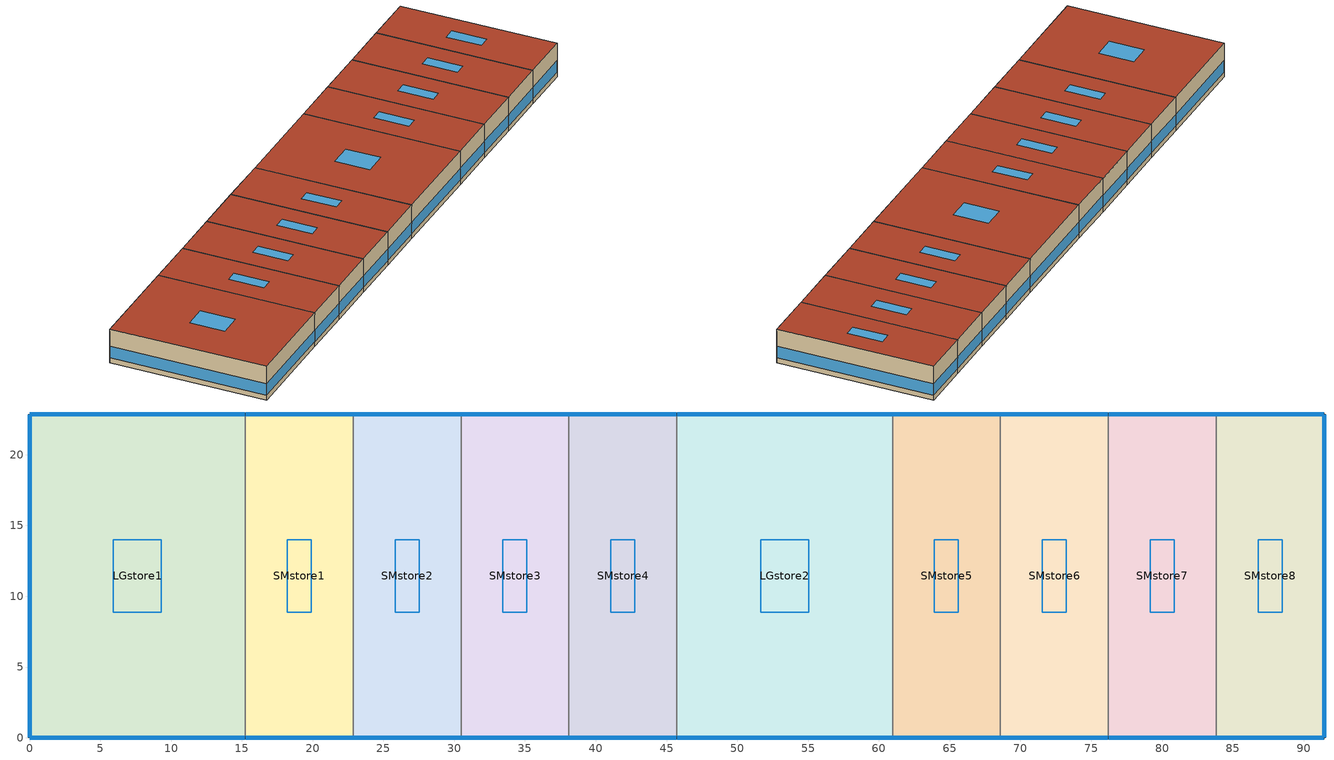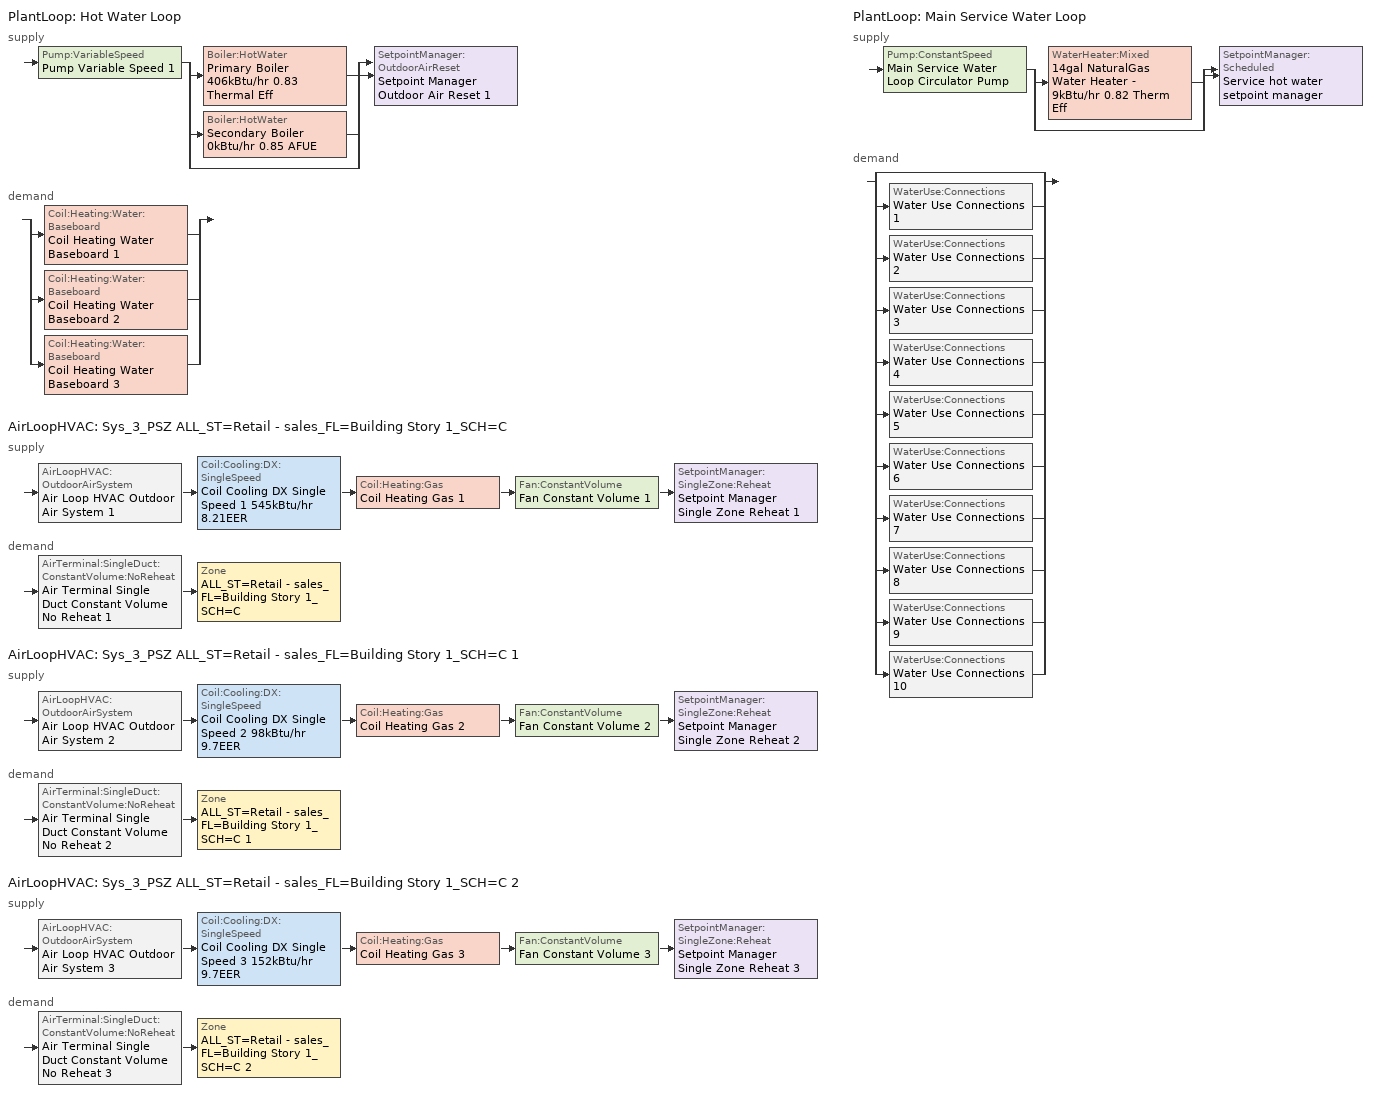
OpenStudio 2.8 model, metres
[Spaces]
SMstore2
 floor ground: 30.48,22.86 30.48,0 22.86,0 22.86,22.86 z0
 wall outside: 22.86,0 30.48,0 / 30.48,22.86 22.86,22.86 z0:5.18
 wall to SMstore3: 30.48,0 30.48,22.86 z0:5.18
 wall to SMstore1: 22.86,22.86 22.86,0 z0:5.18
 window: 22.89,0 30.45,0 / 30.45,22.86 22.89,22.86 z0.76:2.5
 roof outside: 30.48,0 30.48,22.86 22.86,22.86 22.86,0 z5.18
 skylight: 27.52,8.87 27.52,13.99 25.82,13.99 25.82,8.87 z5.18
SMstore7
 floor ground: 83.82,22.86 83.82,0 76.2,0 76.2,22.86 z0
 wall outside: 76.2,0 83.82,0 / 83.82,22.86 76.2,22.86 z0:5.18
 wall to SMstore6: 76.2,22.86 76.2,0 z0:5.18
 wall to SMstore8: 83.82,0 83.82,22.86 z0:5.18
 window: 76.23,0 83.79,0 / 83.79,22.86 76.23,22.86 z0.76:2.5
 roof outside: 83.82,0 83.82,22.86 76.2,22.86 76.2,0 z5.18
 skylight: 80.86,8.87 80.86,13.99 79.16,13.99 79.16,8.87 z5.18
SMstore3
 floor ground: 38.1,22.86 38.1,0 30.48,0 30.48,22.86 z0
 wall outside: 30.48,0 38.1,0 / 38.1,22.86 30.48,22.86 z0:5.18
 wall to SMstore4: 38.1,0 38.1,22.86 z0:5.18
 window: 30.51,0 38.07,0 / 38.07,22.86 30.51,22.86 z0.76:2.5
 roof outside: 38.1,0 38.1,22.86 30.48,22.86 30.48,0 z5.18
 skylight: 35.14,8.87 35.14,13.99 33.44,13.99 33.44,8.87 z5.18
SMstore1
 floor ground: 22.86,22.86 22.86,0 15.24,0 15.24,22.86 z0
 wall outside: 15.24,0 22.86,0 / 22.86,22.86 15.24,22.86 z0:5.18
 wall to LGstore1: 15.24,22.86 15.24,0 z0:5.18
 window: 15.27,0 22.83,0 / 22.83,22.86 15.27,22.86 z0.76:2.5
 roof outside: 22.86,0 22.86,22.86 15.24,22.86 15.24,0 z5.18
 skylight: 19.9,8.87 19.9,13.99 18.2,13.99 18.2,8.87 z5.18
LGstore2
 floor ground: 60.96,22.86 60.96,0 45.72,0 45.72,22.86 z0
 wall outside: 45.72,0 60.96,0 / 60.96,22.86 45.72,22.86 z0:5.18
 wall to SMstore5: 60.96,0 60.96,22.86 z0:5.18
 wall to SMstore4: 45.72,22.86 45.72,0 z0:5.18
 window: 45.75,0 60.93,0 / 60.93,22.86 45.75,22.86 z0.76:2.49
 roof outside: 60.96,0 60.96,22.86 45.72,22.86 45.72,0 z5.18
 skylight: 55.04,8.87 55.04,13.99 51.64,13.99 51.64,8.87 z5.18
SMstore8
 floor ground: 91.44,22.86 91.44,0 83.82,0 83.82,22.86 z0
 wall outside: 83.82,0 91.44,0 91.44,22.86 83.82,22.86 z0:5.18
 window: 83.85,0 91.41,0 / 91.41,22.86 83.85,22.86 z0.76:2.5; 91.44,0.03 91.44,22.83 z0.76:2.49
 roof outside: 91.44,0 91.44,22.86 83.82,22.86 83.82,0 z5.18
 skylight: 88.48,8.87 88.48,13.99 86.78,13.99 86.78,8.87 z5.18
SMstore5
 floor ground: 68.58,22.86 68.58,0 60.96,0 60.96,22.86 z0
 wall outside: 60.96,0 68.58,0 / 68.58,22.86 60.96,22.86 z0:5.18
 wall to SMstore6: 68.58,0 68.58,22.86 z0:5.18
 window: 60.99,0 68.55,0 / 68.55,22.86 60.99,22.86 z0.76:2.5
 roof outside: 68.58,0 68.58,22.86 60.96,22.86 60.96,0 z5.18
 skylight: 65.62,8.87 65.62,13.99 63.92,13.99 63.92,8.87 z5.18
SMstore4
 floor ground: 45.72,22.86 45.72,0 38.1,0 38.1,22.86 z0
 wall outside: 38.1,0 45.72,0 / 45.72,22.86 38.1,22.86 z0:5.18
 window: 38.13,0 45.69,0 / 45.69,22.86 38.13,22.86 z0.76:2.5
 roof outside: 45.72,0 45.72,22.86 38.1,22.86 38.1,0 z5.18
 skylight: 42.76,8.87 42.76,13.99 41.06,13.99 41.06,8.87 z5.18
SMstore6
 floor ground: 76.2,22.86 76.2,0 68.58,0 68.58,22.86 z0
 wall outside: 68.58,0 76.2,0 / 76.2,22.86 68.58,22.86 z0:5.18
 window: 68.61,0 76.17,0 / 76.17,22.86 68.61,22.86 z0.76:2.5
 roof outside: 76.2,0 76.2,22.86 68.58,22.86 68.58,0 z5.18
 skylight: 73.24,8.87 73.24,13.99 71.54,13.99 71.54,8.87 z5.18
LGstore1
 floor ground: 15.24,22.86 15.24,0 0,0 0,22.86 z0
 wall outside: 15.24,22.86 0,22.86 0,0 15.24,0 z0:5.18
 window: 0.03,0 15.21,0 / 0,22.83 0,0.03 / 15.21,22.86 0.03,22.86 z0.76:2.49
 roof outside: 15.24,0 15.24,22.86 0,22.86 0,0 z5.18
 skylight: 9.32,8.87 9.32,13.99 5.92,13.99 5.92,8.87 z5.18
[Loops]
PlantLoop 'Hot Water Loop'
 supply: Pump:VariableSpeed 'Pump Variable Speed 1' > split
  | Boiler:HotWater 'Primary Boiler 406kBtu/hr 0.83 Thermal Eff'
  | Boiler:HotWater 'Secondary Boiler 0kBtu/hr 0.85 AFUE'
  | bypass
  join > SetpointManager:OutdoorAirReset 'Setpoint Manager Outdoor Air Reset 1'
 demand: split
  | Coil:Heating:Water:Baseboard 'Coil Heating Water Baseboard 1'
  | Coil:Heating:Water:Baseboard 'Coil Heating Water Baseboard 2'
  | Coil:Heating:Water:Baseboard 'Coil Heating Water Baseboard 3'
AirLoopHVAC 'Sys_3_PSZ ALL_ST=Retail - sales_FL=Building Story 1_SCH=C'
 supply: AirLoopHVAC:OutdoorAirSystem 'Air Loop HVAC Outdoor Air System 1' > Coil:Cooling:DX:SingleSpeed 'Coil Cooling DX Single Speed 1 545kBtu/hr 8.21EER' > Coil:Heating:Gas 'Coil Heating Gas 1' > Fan:ConstantVolume 'Fan Constant Volume 1' > SetpointManager:SingleZone:Reheat 'Setpoint Manager Single Zone Reheat 1'
 demand: AirTerminal:SingleDuct:ConstantVolume:NoReheat 'Air Terminal Single Duct Constant Volume No Reheat 1' > Zone 'ALL_ST=Retail - sales_FL=Building Story 1_SCH=C'
AirLoopHVAC 'Sys_3_PSZ ALL_ST=Retail - sales_FL=Building Story 1_SCH=C 1'
 supply: AirLoopHVAC:OutdoorAirSystem 'Air Loop HVAC Outdoor Air System 2' > Coil:Cooling:DX:SingleSpeed 'Coil Cooling DX Single Speed 2 98kBtu/hr 9.7EER' > Coil:Heating:Gas 'Coil Heating Gas 2' > Fan:ConstantVolume 'Fan Constant Volume 2' > SetpointManager:SingleZone:Reheat 'Setpoint Manager Single Zone Reheat 2'
 demand: AirTerminal:SingleDuct:ConstantVolume:NoReheat 'Air Terminal Single Duct Constant Volume No Reheat 2' > Zone 'ALL_ST=Retail - sales_FL=Building Story 1_SCH=C 1'
AirLoopHVAC 'Sys_3_PSZ ALL_ST=Retail - sales_FL=Building Story 1_SCH=C 2'
 supply: AirLoopHVAC:OutdoorAirSystem 'Air Loop HVAC Outdoor Air System 3' > Coil:Cooling:DX:SingleSpeed 'Coil Cooling DX Single Speed 3 152kBtu/hr 9.7EER' > Coil:Heating:Gas 'Coil Heating Gas 3' > Fan:ConstantVolume 'Fan Constant Volume 3' > SetpointManager:SingleZone:Reheat 'Setpoint Manager Single Zone Reheat 3'
 demand: AirTerminal:SingleDuct:ConstantVolume:NoReheat 'Air Terminal Single Duct Constant Volume No Reheat 3' > Zone 'ALL_ST=Retail - sales_FL=Building Story 1_SCH=C 2'
PlantLoop 'Main Service Water Loop'
 supply: Pump:ConstantSpeed 'Main Service Water Loop Circulator Pump' > split
  | WaterHeater:Mixed '14gal NaturalGas Water Heater - 9kBtu/hr 0.82 Therm Eff'
  | bypass
  join > SetpointManager:Scheduled 'Service hot water setpoint manager'
 demand: split
  | bypass
  | WaterUse:Connections 'Water Use Connections 1'
  | WaterUse:Connections 'Water Use Connections 2'
  | WaterUse:Connections 'Water Use Connections 3'
  | WaterUse:Connections 'Water Use Connections 4'
  | WaterUse:Connections 'Water Use Connections 5'
  | WaterUse:Connections 'Water Use Connections 6'
  | WaterUse:Connections 'Water Use Connections 7'
  | WaterUse:Connections 'Water Use Connections 8'
  | WaterUse:Connections 'Water Use Connections 9'
  | WaterUse:Connections 'Water Use Connections 10'
[ClimateZones]
Climate Zone Institution Name 1=ASHRAE; Climate Zone Document Name 1=ANSI/ASHRAE Standard 169; Climate Zone Document Year 1=2006; Climate Zone Institution Name 2=CEC; Climate Zone Document Name 2=California Climate Zone Descriptions; Climate Zone Document Year 2=1995
[Building]
RetailStripmall-CAN_AB_Calgary.Intl.AP.718770_CWEC2016.epw: Default Construction Set=BTAP-Mass at hdd = 5000.0; Standards Number of Stories=1; Standards Number of Above Ground Stories=1; Standards Building Type=NECB2011_RetailStripmall
[Site]
Calgary Intl AP_AB_CAN: Latitude {deg}=51.114; Longitude {deg}=-114.02; Time Zone {hr}=-7; Elevation {m}=1084.1
[Site:WaterMainsTemperature]
Calculation Method=Correlation; Annual Average Outdoor Air Temperature {C}=5; Maximum Difference In Monthly Average Outdoor Air Temperatures {deltaC}=23.3
[Site:GroundTemperature:BuildingSurface]
19.527, 19.502, 19.536, 19.598, 20.002, 21.64, 22.225, 22.375, 21.449, 20.121, 19.802, 19.633
[SizingPeriod:DesignDay] Barometric Pressure {Pa}=88961; Sky Clearness=0; Rain Indicator=0; Snow Indicator=0; Day of Month=21; Daylight Saving Time Indicator=0; Humidity Indicating Type=Wetbulb; Dry-Bulb Temperature Range Modifier Type=DefaultMultipliers
Name | Maximum Dry-Bulb Temperature {C} | Daily Dry-Bulb Temperature Range {deltaC} | Humidity Indicating Conditions at Maximum Dry-Bulb | Wind Speed {m/s} | Wind Direction {deg} | Month | Day Type | Solar Model Indicator | ASHRAE Taub | ASHRAE Taud
Calgary Intl AP Ann Htg 99.6% Condns DB | -28.5 | 0 | -28.5 | 2.9 | 200 | 1 | WinterDesignDay | ASHRAEClearSky
Calgary Intl AP Ann Clg .4% Condns DB=>MWB | 28.5 | 12.1 | 16.1 | 4.5 | 160 | 7 | SummerDesignDay | ASHRAETau | 0.339 | 2.421
[Material:NoMass] Roughness=Smooth; Thermal Absorptance=0.9; Solar Absorptance=0.7
Name | Thermal Resistance {m2-K/W} | Visible Absorptance
Typical Carpet Pad; Typical Carpet Pad 1 | 0.21648 | 0.8
Typical Insulation 1 | 5.91238 | 0.7
Typical Insulation 2 | 4.49096 | 0.7
Typical Insulation 3 | 6.17282 | 0.7
Typical Carpet Pad 2 | 1.25503 | 0.8
Typical Carpet Pad 3; Typical Carpet Pad 4 | 3.45515 | 0.8
Typical Insulation 4 | 0.454528 | 0.7
Typical Insulation 5 | 0.454545 | 0.7
[Material]
Name | Roughness | Thickness {m} | Conductivity {W/m-K} | Density {kg/m3} | Specific Heat {J/kg-K} | Thermal Absorptance | Solar Absorptance | Visible Absorptance
G05 25mm wood | MediumSmooth | 0.0254 | 0.15 | 608 | 1630 | 0.9 | 0.5 | 0.5
100mm Normalweight concrete floor 1 | MediumSmooth | 0.1016 | 2.31 | 2322 | 832
G01 13mm gypsum board 1 | Smooth | 0.0127 | 0.16 | 800 | 1090 | 0.9 | 0.7 | 0.5
4 in. Normalweight Concrete Floor 1 | MediumRough | 0.1016 | 2.31 | 2322 | 832 | 0.9 | 0.7 | 0.7
1IN Stucco 1 | Smooth | 0.0253 | 0.6918 | 1858 | 837 | 0.9 | 0.7 | 0.92
8IN CONCRETE HW RefBldg 1 | Rough | 0.2032 | 1.311 | 2240 | 836.8 | 0.9 | 0.7 | 0.7
1/2IN Gypsum 1 | Smooth | 0.0127 | 0.16 | 784.9 | 830 | 0.9 | 0.4 | 0.4
Metal Roof Surface 1; F08 Metal surface 1 | Smooth | 0.0008 | 45.28 | 7824 | 500 | 0.9 | 0.7 | 0.7
6 in. Normalweight Concrete Floor 1; 6 in. Normalweight Concrete Floor 2; 6 in. Normalweight Concrete Floor 3 | MediumRough | 0.1524 | 2.31 | 2322 | 832 | 0.9 | 0.7 | 0.7
[Construction]
BTAP-Int-Partition; BTAP-Int-Door: G05 25mm wood
BTAP-Int-Floor: 100mm Normalweight concrete floor 1, Typical Carpet Pad
BTAP-Int-Wall: G01 13mm gypsum board 1, G01 13mm gypsum board 1
BTAP-Int-Ceiling: Typical Carpet Pad, 100mm Normalweight concrete floor 1
BTAP-Int-Window: SimpleGlazing
BTAP-Ext-Floor-Mass:U-0.162: Typical Insulation 1, 4 in. Normalweight Concrete Floor 1, Typical Carpet Pad 1
BTAP-Ext-Wall-Mass:U-0.21: 1IN Stucco 1, 8IN CONCRETE HW RefBldg 1, Typical Insulation 2, 1/2IN Gypsum 1
BTAP-Ext-Roof-Metal:U-0.162: Metal Roof Surface 1, Typical Insulation 3
BTAP-Grnd-Floor-Mass:U-0.757: 6 in. Normalweight Concrete Floor 1, Typical Carpet Pad 2
BTAP-Grnd-Wall-Mass:U-0.284: 6 in. Normalweight Concrete Floor 2, Typical Carpet Pad 3
BTAP-Grnd-Roof-Mass:U-0.284: 6 in. Normalweight Concrete Floor 3, Typical Carpet Pad 4
BTAP-Ext-FixedWindow:U=0.220 SHGC=0.600; BTAP-Ext-GlassDoors:U=0.220 SHGC=0.600; BTAP-Ext-Skylights:U=0.220 SHGC=0.600; BTAP-Ext-DaylightDomes:U=0.220 SHGC=0.600; BTAP-Ext-DaylightDiffuser:U=0.220 SHGC=0.600: SimpleGlazing:U=0.220 SHGC=0.600
BTAP-Ext-Door:U-2.2: F08 Metal surface 1, Typical Insulation 4
BTAP-Ext-OverHeadDoor:U-2.2: Typical Insulation 5
[DefaultConstructionSet]
BTAP-Mass at hdd = 5000.0: Default Exterior Surface Constructions=BTAP-Mass at hdd = 5000.0; Default Interior Surface Constructions=Default Surface Constructions 2; Default Ground Contact Surface Constructions=BTAP-Mass at hdd = 5000.0 1; Default Exterior SubSurface Constructions=BTAP-Mass at hdd = 5000.0; Default Interior SubSurface Constructions=Default Sub Surface Constructions 2; Interior Partition Construction=BTAP-Int-Partition
[DefaultSurfaceConstructions]
Name | Floor Construction | Wall Construction | Roof Ceiling Construction
Default Surface Constructions 2 | BTAP-Int-Floor | BTAP-Int-Wall | BTAP-Int-Ceiling
BTAP-Mass at hdd = 5000.0 | BTAP-Ext-Floor-Mass:U-0.162 | BTAP-Ext-Wall-Mass:U-0.21 | BTAP-Ext-Roof-Metal:U-0.162
BTAP-Mass at hdd = 5000.0 1 | BTAP-Grnd-Floor-Mass:U-0.757 | BTAP-Grnd-Wall-Mass:U-0.284 | BTAP-Grnd-Roof-Mass:U-0.284
[DefaultSubSurfaceConstructions]
Name | Fixed Window Construction | Operable Window Construction | Door Construction | Glass Door Construction | Overhead Door Construction | Skylight Construction | Tubular Daylight Dome Construction | Tubular Daylight Diffuser Construction
Default Sub Surface Constructions 2 | BTAP-Int-Window | BTAP-Int-Window | BTAP-Int-Door
BTAP-Mass at hdd = 5000.0 | BTAP-Ext-FixedWindow:U=0.220 SHGC=0.600 | BTAP-Ext-FixedWindow:U=0.220 SHGC=0.600 | BTAP-Ext-Door:U-2.2 | BTAP-Ext-GlassDoors:U=0.220 SHGC=0.600 | BTAP-Ext-OverHeadDoor:U-2.2 | BTAP-Ext-Skylights:U=0.220 SHGC=0.600 | BTAP-Ext-DaylightDomes:U=0.220 SHGC=0.600 | BTAP-Ext-DaylightDiffuser:U=0.220 SHGC=0.600
[WindowMaterial:SimpleGlazingSystem] U-Factor {W/m2-K}=2.2; Solar Heat Gain Coefficient=0.6; Visible Transmittance=0.21
SimpleGlazing; SimpleGlazing:U=0.220 SHGC=0.600
[Space] Space Type=Space Function Retail - sales; Building Story=Building Story 1; Part of Total Floor Area=Yes
Name | Thermal Zone
SMstore2; SMstore7; SMstore3; SMstore1; LGstore2; SMstore5; SMstore4; SMstore6 | ALL_ST=Retail - sales_FL=Building Story 1_SCH=C
LGstore1 | ALL_ST=Retail - sales_FL=Building Story 1_SCH=C 2
SMstore8 | ALL_ST=Retail - sales_FL=Building Story 1_SCH=C 1
[BuildingStory]
Building Story 1: Nominal Z Coordinate {m}=0
[SpaceType]
Space Function Retail - sales: Default Schedule Set=Space Function Retail - sales Schedule Set; Design Specification Outdoor Air Object=Space Function Retail - sales Ventilation; Standards Building Type=Space Function; Standards Space Type=Retail - sales
[People:Definition]
Space Function Retail - sales People Definition: Number of People Calculation Method=People/Area; People per Space Floor Area {person/m2}=0.0333681; Fraction Radiant=0.3
[People]
Space Function Retail - sales People: People Definition=Space Function Retail - sales People Definition; Space or SpaceType=Space Function Retail - sales; Work Efficiency Schedule=Work Efficiency Schedule; Clothing Insulation Schedule=Clothing Schedule; Air Velocity Schedule=Air Velocity Schedule; Multiplier=1
[Lights:Definition]
Space Function Retail - sales Lights Definition: Design Level Calculation Method=Watts/Area; Watts per Space Floor Area {W/m2}=18.0998; Fraction Radiant=0.5; Fraction Visible=0.2
[Lights]
Space Function Retail - sales Lights: Lights Definition=Space Function Retail - sales Lights Definition; Space or SpaceType=Space Function Retail - sales; Fraction Replaceable=1
[ElectricEquipment:Definition]
Space Function Retail - sales Elec Equip Definition: Design Level Calculation Method=Watts/Area; Watts per Space Floor Area {W/m2}=2.49998; Fraction Radiant=0.5
[ElectricEquipment]
Space Function Retail - sales Elec Equip: Electric Equipment Definition=Space Function Retail - sales Elec Equip Definition; Space or SpaceType=Space Function Retail - sales
[DesignSpecification:OutdoorAir]
Space Function Retail - sales Ventilation: Outdoor Air Method=Sum; Outdoor Air Flow per Person {m3/s-person}=0; Outdoor Air Flow per Floor Area {m3/s-m2}=0.00118364; Outdoor Air Flow Rate {m3/s}=0; Outdoor Air Flow Air Changes per Hour {1/hr}=0
[DefaultScheduleSet]
Space Function Retail - sales Schedule Set: Number of People Schedule=NECB-C-Occupancy; People Activity Level Schedule=NECB-Activity; Lighting Schedule=NECB-C-Lighting; Electric Equipment Schedule=NECB-C-Electric-Equipment; Infiltration Schedule=Always On
[ThermostatSetpoint:DualSetpoint] Heating Setpoint Temperature Schedule=NECB-C-Thermostat Setpoint-Heating; Cooling Setpoint Temperature Schedule=NECB-C-Thermostat Setpoint-Cooling
Space Function Retail - sales Thermostat 21; Space Function Retail - sales Thermostat 22; Space Function Retail - sales Thermostat 23
[SpaceInfiltration:DesignFlowRate] Schedule=Always On Discrete; Design Flow Rate Calculation Method=Flow/ExteriorArea; Flow per Exterior Surface Area {m3/s-m2}=0.00025; Constant Term Coefficient=0; Temperature Term Coefficient=0; Velocity Term Coefficient=0.224; Velocity Squared Term Coefficient=0
Name | Space or SpaceType
LGstore1 Infiltration | LGstore1
LGstore2 Infiltration | LGstore2
SMstore1 Infiltration | SMstore1
SMstore2 Infiltration | SMstore2
SMstore3 Infiltration | SMstore3
SMstore4 Infiltration | SMstore4
SMstore5 Infiltration | SMstore5
SMstore6 Infiltration | SMstore6
SMstore7 Infiltration | SMstore7
SMstore8 Infiltration | SMstore8
[ThermalZone] Use Ideal Air Loads=No
Name | Thermostat
ALL_ST=Retail - sales_FL=Building Story 1_SCH=C | Space Function Retail - sales Thermostat 21
ALL_ST=Retail - sales_FL=Building Story 1_SCH=C 1 | Space Function Retail - sales Thermostat 22
ALL_ST=Retail - sales_FL=Building Story 1_SCH=C 2 | Space Function Retail - sales Thermostat 23
[Sizing:Zone] Zone Cooling Design Supply Air Temperature Input Method=SupplyAirTemperature; Zone Cooling Design Supply Air Temperature {C}=13; Zone Cooling Design Supply Air Temperature Difference {deltaC}=11.11; Zone Heating Design Supply Air Temperature Input Method=SupplyAirTemperature; Zone Heating Design Supply Air Temperature {C}=43; Zone Heating Design Supply Air Temperature Difference {deltaC}=11.11; Zone Cooling Design Supply Air Humidity Ratio {kg-H2O/kg-air}=0.0085; Zone Heating Design Supply Air Humidity Ratio {kg-H2O/kg-air}=0.008; Zone Heating Sizing Factor=1.3; Zone Cooling Sizing Factor=1.1; Cooling Design Air Flow Method=DesignDay; Heating Design Air Flow Method=DesignDay; Account for Dedicated Outdoor Air System=No; Dedicated Outdoor Air System Control Strategy=NeutralSupplyAir; Dedicated Outdoor Air Low Setpoint Temperature for Design {C}=autosize; Dedicated Outdoor Air High Setpoint Temperature for Design {C}=autosize
ALL_ST=Retail - sales_FL=Building Story 1_SCH=C; ALL_ST=Retail - sales_FL=Building Story 1_SCH=C 1; ALL_ST=Retail - sales_FL=Building Story 1_SCH=C 2
[Zone equipment]
ALL_ST=Retail - sales_FL=Building Story 1_SCH=C: Air Terminal Single Duct Constant Volume No Reheat 1, Zone HVAC Baseboard Convective Water 1
ALL_ST=Retail - sales_FL=Building Story 1_SCH=C 1: Air Terminal Single Duct Constant Volume No Reheat 2, Zone HVAC Baseboard Convective Water 2
ALL_ST=Retail - sales_FL=Building Story 1_SCH=C 2: Air Terminal Single Duct Constant Volume No Reheat 3, Zone HVAC Baseboard Convective Water 3
[PlantLoop] Glycol Concentration=0; Plant Loop Volume {m3}=Autocalculate; Load Distribution Scheme=Optimal
Name | Fluid Type | Maximum Loop Temperature {C} | Minimum Loop Temperature {C}
Hot Water Loop | Water
Main Service Water Loop |  | 60 | 10
[Sizing:Plant] Loop Type=Heating; Sizing Option=NonCoincident; Zone Timesteps in Averaging Window=1; Coincident Sizing Factor Mode=None
Name | Design Loop Exit Temperature {C} | Loop Design Temperature Difference {deltaC}
Hot Water Loop | 82 | 16
Main Service Water Loop | 60 | 5
[Pump:VariableSpeed]
Pump Variable Speed 1: Motor Efficiency=0.855; Pump Control Type=Intermittent; Skin Loss Radiative Fraction=0.5; Design Power Sizing Method=PowerPerFlowPerPressure; Design Electric Power per Unit Flow Rate {W/(m3/s)}=348701.1; Design Shaft Power per Unit Flow Rate per Unit Head {W-s/m3-Pa}=1.28205; Design Minimum Flow Rate Fraction=0
[Boiler:HotWater] Fuel Type=NaturalGas; Normalized Boiler Efficiency Curve=BOILER-EFFFPLR-NECB2011; Water Outlet Upper Temperature Limit {C}=99; Boiler Flow Mode=ConstantFlow; Parasitic Electric Load {W}=0; Sizing Factor=1
Name | Nominal Capacity {W} | Nominal Thermal Efficiency
Primary Boiler 406kBtu/hr 0.83 Thermal Eff | 118958 | 0.83
Secondary Boiler 0kBtu/hr 0.85 AFUE | 0.001 | 0.85
[SetpointManager:OutdoorAirReset]
Setpoint Manager Outdoor Air Reset 1: Control Variable=Temperature; Setpoint at Outdoor Low Temperature {C}=82; Outdoor Low Temperature {C}=-16; Setpoint at Outdoor High Temperature {C}=60; Outdoor High Temperature {C}=0
[AirLoopHVAC] Design Supply Air Flow Rate {m3/s}=AutoSize
Name | Availability Schedule
Sys_3_PSZ ALL_ST=Retail - sales_FL=Building Story 1_SCH=C | Sys_3_PSZ ALL_ST=Retail - sales_FL=Building Story 1_SCH=C Occ Sch
Sys_3_PSZ ALL_ST=Retail - sales_FL=Building Story 1_SCH=C 1 | Sys_3_PSZ ALL_ST=Retail - sales_FL=Building Story 1_SCH=C 1 Occ Sch
Sys_3_PSZ ALL_ST=Retail - sales_FL=Building Story 1_SCH=C 2 | Sys_3_PSZ ALL_ST=Retail - sales_FL=Building Story 1_SCH=C 2 Occ Sch
[Sizing:System] Type of Load to Size On=Sensible; Design Outdoor Air Flow Rate {m3/s}=Autosize; Central Heating Maximum System Air Flow Ratio=1; Preheat Design Temperature {C}=7; Preheat Design Humidity Ratio {kg-H2O/kg-Air}=0.008; Precool Design Temperature {C}=13; Precool Design Humidity Ratio {kg-H2O/kg-Air}=0.008; Central Cooling Design Supply Air Temperature {C}=13; Central Heating Design Supply Air Temperature {C}=43; Sizing Option=NonCoincident; 100% Outdoor Air in Cooling=No; 100% Outdoor Air in Heating=No; Central Cooling Design Supply Air Humidity Ratio {kg-H2O/kg-Air}=0.0085; Central Heating Design Supply Air Humidity Ratio {kg-H2O/kg-Air}=0.008; Cooling Design Air Flow Method=DesignDay; Cooling Design Air Flow Rate {m3/s}=0; Heating Design Air Flow Method=DesignDay; Heating Design Air Flow Rate {m3/s}=0; System Outdoor Air Method=ZoneSum; Zone Maximum Outdoor Air Fraction=1; Cooling Supply Air Flow Rate Per Floor Area {m3/s-m2}=0.00996765; Cooling Fraction of Autosized Cooling Supply Air Flow Rate=1; Cooling Supply Air Flow Rate Per Unit Cooling Capacity {m3/s-W}=3.94755e-05; Heating Supply Air Flow Rate Per Floor Area {m3/s-m2}=0.00996765; Heating Fraction of Autosized Heating Supply Air Flow Rate=1; Heating Fraction of Autosized Cooling Supply Air Flow Rate=1; Heating Supply Air Flow Rate Per Unit Heating Capacity {m3/s-W}=3.15882e-05; Cooling Design Capacity Method=CoolingDesignCapacity; Cooling Design Capacity {W}=autosize; Cooling Design Capacity Per Floor Area {W/m2}=234.7; Fraction of Autosized Cooling Design Capacity=1; Heating Design Capacity Method=HeatingDesignCapacity; Heating Design Capacity {W}=autosize; Heating Design Capacity Per Floor Area {W/m2}=157; Fraction of Autosized Heating Design Capacity=1; Central Cooling Capacity Control Method=OnOff
Sys_3_PSZ ALL_ST=Retail - sales_FL=Building Story 1_SCH=C; Sys_3_PSZ ALL_ST=Retail - sales_FL=Building Story 1_SCH=C 1; Sys_3_PSZ ALL_ST=Retail - sales_FL=Building Story 1_SCH=C 2
[Fan:ConstantVolume] Availability Schedule=Always On Discrete; Fan Total Efficiency=0.39975; Pressure Rise {Pa}=640; Maximum Flow Rate {m3/s}=AutoSize; Motor Efficiency=0.615
Fan Constant Volume 1; Fan Constant Volume 2; Fan Constant Volume 3
[Coil:Heating:Gas] Availability Schedule=Always On Discrete; Nominal Capacity {W}=AutoSize; Parasitic Electric Load {W}=0; Part Load Fraction Correlation Curve=FURNACE-EFFPLR-NECB2011; Parasitic Gas Load {W}=0
Name | Gas Burner Efficiency
Coil Heating Gas 1 | 0.81
Coil Heating Gas 2; Coil Heating Gas 3 | 0.924
[Coil:Cooling:DX:SingleSpeed] Availability Schedule=Always On Discrete; Rated Total Cooling Capacity {W}=autosize; Rated Sensible Heat Ratio=autosize; Rated Air Flow Rate {m3/s}=autosize; Rated Evaporator Fan Power Per Volume Flow Rate {W/(m3/s)}=773.3; Total Cooling Capacity Function of Temperature Curve=DXCOOL-NECB2011-REF-CAPFT; Total Cooling Capacity Function of Flow Fraction Curve=DXCOOL-NECB2011-REF-CAPFFLOW; Energy Input Ratio Function of Temperature Curve=DXCOOL-NECB2011-REF-COOLEIRFT; Energy Input Ratio Function of Flow Fraction Curve=DXCOOL-NECB2011-REF-COOLEIRFFLOW; Part Load Fraction Correlation Curve=DXCOOL-NECB2011-REF-COOLPLFFPLR; Condenser Type=AirCooled; Evaporative Condenser Effectiveness=0; Evaporative Condenser Air Flow Rate {m3/s}=Autosize; Evaporative Condenser Pump Rated Power Consumption {W}=Autosize; Crankcase Heater Capacity {W}=0; Maximum Outdoor Dry-Bulb Temperature for Crankcase Heater Operation {C}=0; Basin Heater Capacity {W/K}=0; Basin Heater Setpoint Temperature {C}=10
Name | Rated COP {W/W}
Coil Cooling DX Single Speed 1 545kBtu/hr 8.21EER | 2.8699
Coil Cooling DX Single Speed 2 98kBtu/hr 9.7EER; Coil Cooling DX Single Speed 3 152kBtu/hr 9.7EER | 3.36599
[Controller:OutdoorAir] Minimum Outdoor Air Flow Rate {m3/s}=autosize; Maximum Outdoor Air Flow Rate {m3/s}=Autosize; Economizer Control Type=DifferentialEnthalpy; Economizer Control Action Type=ModulateFlow; Lockout Type=NoLockout; Minimum Limit Type=FixedMinimum; High Humidity Control=No; Heat Recovery Bypass Control Type=BypassWhenWithinEconomizerLimits
Name | Minimum Outdoor Air Schedule | Controller Mechanical Ventilation
Controller Outdoor Air 1 | Sys_3_PSZ ALL_ST=Retail - sales_FL=Building Story 1_SCH=C Occ Sch | Controller Mechanical Ventilation 1
Controller Outdoor Air 2 | Sys_3_PSZ ALL_ST=Retail - sales_FL=Building Story 1_SCH=C 1 Occ Sch | Controller Mechanical Ventilation 2
Controller Outdoor Air 3 | Sys_3_PSZ ALL_ST=Retail - sales_FL=Building Story 1_SCH=C 2 Occ Sch | Controller Mechanical Ventilation 3
[Controller:MechanicalVentilation] Availability Schedule=Always On Discrete; System Outdoor Air Method=ZoneSum
Controller Mechanical Ventilation 1; Controller Mechanical Ventilation 2; Controller Mechanical Ventilation 3
[AirLoopHVAC:OutdoorAirSystem]
Name | Controller
Air Loop HVAC Outdoor Air System 1 | Controller Outdoor Air 1
Air Loop HVAC Outdoor Air System 2 | Controller Outdoor Air 2
Air Loop HVAC Outdoor Air System 3 | Controller Outdoor Air 3
[SetpointManager:SingleZone:Reheat] Minimum Supply Air Temperature {C}=13; Maximum Supply Air Temperature {C}=43
Name | Control Zone
Setpoint Manager Single Zone Reheat 1 | ALL_ST=Retail - sales_FL=Building Story 1_SCH=C
Setpoint Manager Single Zone Reheat 2 | ALL_ST=Retail - sales_FL=Building Story 1_SCH=C 1
Setpoint Manager Single Zone Reheat 3 | ALL_ST=Retail - sales_FL=Building Story 1_SCH=C 2
[AirTerminal:SingleDuct:ConstantVolume:NoReheat] Availability Schedule=Always On Discrete; Maximum Air Flow Rate {m3/s}=AutoSize
Air Terminal Single Duct Constant Volume No Reheat 1; Air Terminal Single Duct Constant Volume No Reheat 2; Air Terminal Single Duct Constant Volume No Reheat 3
[Coil:Heating:Water:Baseboard] Heating Design Capacity Method=HeatingDesignCapacity; Heating Design Capacity {W}=autosize; Heating Design Capacity Per Floor Area {W/m2}=0; Fraction of Autosized Heating Design Capacity=0.8
Coil Heating Water Baseboard 1; Coil Heating Water Baseboard 2; Coil Heating Water Baseboard 3
[ZoneHVAC:Baseboard:Convective:Water] Availability Schedule=Always On Discrete
Name | Heating Coil
Zone HVAC Baseboard Convective Water 1 | Coil Heating Water Baseboard 1
Zone HVAC Baseboard Convective Water 2 | Coil Heating Water Baseboard 2
Zone HVAC Baseboard Convective Water 3 | Coil Heating Water Baseboard 3
[SetpointManager:Scheduled]
Service hot water setpoint manager: Control Variable=Temperature; Schedule=Service Water Loop Temp - 140F
[Pump:ConstantSpeed]
Main Service Water Loop Circulator Pump: Rated Flow Rate {m3/s}=autosize; Rated Pump Head {Pa}=197.934; Rated Power Consumption {W}=autosize; Motor Efficiency=0.7; Fraction of Motor Inefficiencies to Fluid Stream=0; Pump Control Type=Intermittent; Design Power Sizing Method=PowerPerFlowPerPressure; Design Electric Power per Unit Flow Rate {W/(m3/s)}=348701.1; Design Shaft Power per Unit Flow Rate per Unit Head {W-s/m3-Pa}=1.28205
[WaterHeater:Mixed]
14gal NaturalGas Water Heater - 9kBtu/hr 0.82 Therm Eff: Tank Volume {m3}=0.0511075; Setpoint Temperature Schedule=Service Water Loop Temp - 140F; Deadband Temperature Difference {deltaC}=2; Maximum Temperature Limit {C}=60; Heater Control Type=Cycle; Heater Maximum Capacity {W}=2670.37; Heater Fuel Type=NaturalGas; Heater Thermal Efficiency=0.82; Part Load Factor Curve=SWH-EFFFPLR-NECB2011; Off Cycle Parasitic Fuel Consumption Rate {W}=13.3416; Off Cycle Parasitic Fuel Type=NaturalGas; Off Cycle Parasitic Heat Fraction to Tank=0.8; On Cycle Parasitic Fuel Consumption Rate {W}=13.3416; On Cycle Parasitic Fuel Type=NaturalGas; On Cycle Parasitic Heat Fraction to Tank=0; Ambient Temperature Indicator=Schedule; Ambient Temperature Schedule=Water Heater Ambient Temp Schedule - 70f; Off Cycle Loss Coefficient to Ambient Temperature {W/K}=0.537149; On Cycle Loss Coefficient to Ambient Temperature {W/K}=0.537149; Use Side Effectiveness=1; Source Side Effectiveness=1; Use Side Design Flow Rate {m3/s}=autosize; Source Side Design Flow Rate {m3/s}=autosize; Indirect Water Heating Recovery Time {hr}=1.5; Source Side Flow Control Mode=IndirectHeatPrimarySetpoint
[WaterUse:Connections]
Name | Water Use Equipment Name 1
Water Use Connections 1 | Lgstore1 Service Water Use 0.04gal/min
Water Use Connections 2 | Lgstore2 Service Water Use 0.04gal/min
Water Use Connections 3 | Smstore1 Service Water Use 0.02gal/min
Water Use Connections 4 | Smstore2 Service Water Use 0.02gal/min
Water Use Connections 5 | Smstore3 Service Water Use 0.02gal/min
Water Use Connections 6 | Smstore4 Service Water Use 0.02gal/min
Water Use Connections 7 | Smstore5 Service Water Use 0.02gal/min
Water Use Connections 8 | Smstore6 Service Water Use 0.02gal/min
Water Use Connections 9 | Smstore7 Service Water Use 0.02gal/min
Water Use Connections 10 | Smstore8 Service Water Use 0.02gal/min
[WaterUse:Equipment:Definition]
Name | Peak Flow Rate {m3/s} | Target Temperature Schedule | Sensible Fraction Schedule | Latent Fraction Schedule
Lgstore1 Service Water Use Def 0.04gal/min | 2.49062e-06 | Schedule Ruleset 5 | Schedule Ruleset 3 | Schedule Ruleset 4
Lgstore2 Service Water Use Def 0.04gal/min | 2.49062e-06 | Schedule Ruleset 8 | Schedule Ruleset 6 | Schedule Ruleset 7
Smstore1 Service Water Use Def 0.02gal/min | 1.24531e-06 | Schedule Ruleset 11 | Schedule Ruleset 9 | Schedule Ruleset 10
Smstore2 Service Water Use Def 0.02gal/min | 1.24531e-06 | Schedule Ruleset 14 | Schedule Ruleset 12 | Schedule Ruleset 13
Smstore3 Service Water Use Def 0.02gal/min | 1.24531e-06 | Schedule Ruleset 17 | Schedule Ruleset 15 | Schedule Ruleset 16
Smstore4 Service Water Use Def 0.02gal/min | 1.24531e-06 | Schedule Ruleset 20 | Schedule Ruleset 18 | Schedule Ruleset 19
Smstore5 Service Water Use Def 0.02gal/min | 1.24531e-06 | Schedule Ruleset 23 | Schedule Ruleset 21 | Schedule Ruleset 22
Smstore6 Service Water Use Def 0.02gal/min | 1.24531e-06 | Schedule Ruleset 26 | Schedule Ruleset 24 | Schedule Ruleset 25
Smstore7 Service Water Use Def 0.02gal/min | 1.24531e-06 | Schedule Ruleset 29 | Schedule Ruleset 27 | Schedule Ruleset 28
Smstore8 Service Water Use Def 0.02gal/min | 1.24531e-06 | Schedule Ruleset 32 | Schedule Ruleset 30 | Schedule Ruleset 31
[WaterUse:Equipment] Flow Rate Fraction Schedule=NECB-C-Service Water Heating
Name | Water Use Equipment Definition | Space
Lgstore1 Service Water Use 0.04gal/min | Lgstore1 Service Water Use Def 0.04gal/min | LGstore1
Lgstore2 Service Water Use 0.04gal/min | Lgstore2 Service Water Use Def 0.04gal/min | LGstore2
Smstore1 Service Water Use 0.02gal/min | Smstore1 Service Water Use Def 0.02gal/min | SMstore1
Smstore2 Service Water Use 0.02gal/min | Smstore2 Service Water Use Def 0.02gal/min | SMstore2
Smstore3 Service Water Use 0.02gal/min | Smstore3 Service Water Use Def 0.02gal/min | SMstore3
Smstore4 Service Water Use 0.02gal/min | Smstore4 Service Water Use Def 0.02gal/min | SMstore4
Smstore5 Service Water Use 0.02gal/min | Smstore5 Service Water Use Def 0.02gal/min | SMstore5
Smstore6 Service Water Use 0.02gal/min | Smstore6 Service Water Use Def 0.02gal/min | SMstore6
Smstore7 Service Water Use 0.02gal/min | Smstore7 Service Water Use Def 0.02gal/min | SMstore7
Smstore8 Service Water Use 0.02gal/min | Smstore8 Service Water Use Def 0.02gal/min | SMstore8
[AvailabilityManager:NightCycle] Control Type=CycleOnAny; Thermostat Tolerance {deltaC}=1; Cycling Run Time {s}=3600
Availability Manager Night Cycle 1; Availability Manager Night Cycle 2; Availability Manager Night Cycle 3
[EnergyManagementSystem:Sensor]
OAT: Output Variable or Output Meter Index Key=Environment; Output Variable or Output Meter=Site Outdoor Air Drybulb Temperature
[EnergyManagementSystem:Actuator] Actuated Component Type=Schedule:Year; Actuated Component Control Type=Schedule Value
Name | Actuated Component
Sys3PSZALLSTRetailsalesFLBuildingStory1SCHCHtgSch0 | NECB-C-Thermostat Setpoint-Heating
Sys3PSZALLSTRetailsalesFLBuildingStory1SCHCClgSch0 | NECB-C-Thermostat Setpoint-Cooling
[EnergyManagementSystem:Program]
Sys3PSZALLSTRetailsalesFLBuildingStory1SCHCOptimumStartProg0: IF DaylightSavings==0 && DayOfWeek>1 && Hour==5 && OAT<23.9 && OAT>1.7; SET Sys3PSZALLSTRetailsalesFLBuildingStory1SCHCClgSch0 = 29.4; SET Sys3PSZALLSTRetailsalesFLBuildingStory1SCHCHtgSch0 = 15.6; ELSEIF DaylightSavings==0 && DayOfWeek==1 && Hour==7 && OAT<23.9 && OAT>1.7; SET Sys3PSZALLSTRetailsalesFLBuildingStory1SCHCClgSch0 = 29.4; SET Sys3PSZALLSTRetailsalesFLBuildingStory1SCHCHtgSch0 = 15.6; ELSEIF DaylightSavings==1 && DayOfWeek>1 && Hour==4 && OAT<23.9 && OAT>1.7; SET Sys3PSZALLSTRetailsalesFLBuildingStory1SCHCClgSch0 = 29.4; SET Sys3PSZALLSTRetailsalesFLBuildingStory1SCHCHtgSch0 = 15.6; ELSEIF DaylightSavings==1 && DayOfWeek==1 && Hour==6 && OAT<23.9 && OAT>1.7; SET Sys3PSZALLSTRetailsalesFLBuildingStory1SCHCClgSch0 = 29.4; SET Sys3PSZALLSTRetailsalesFLBuildingStory1SCHCHtgSch0 = 15.6; ELSE; SET Sys3PSZALLSTRetailsalesFLBuildingStory1SCHCClgSch0 = NULL; SET Sys3PSZALLSTRetailsalesFLBuildingStory1SCHCHtgSch0 = NULL; ENDIF
[EnergyManagementSystem:ProgramCallingManager]
Sys3PSZALLSTRetailsalesFLBuildingStory1SCHCOptimumStartCallingManager0: BeginTimestepBeforePredictor; Sys3PSZALLSTRetailsalesFLBuildingStory1SCHCOptimumStartProg0
[Schedule:Ruleset]
Clothing Schedule: Default Day Schedule=Clothing Schedule Default Winter Clothes
Air Velocity Schedule: Default Day Schedule=Air Velocity Schedule Default
Work Efficiency Schedule: Default Day Schedule=Work Efficiency Schedule Default
NECB-C-Occupancy: Default Day Schedule=NECB-C-Occupancy Default
NECB-Activity: Default Day Schedule=NECB-Activity Default; Summer Design Day Schedule=NECB-Activity Summer Design Day; Winter Design Day Schedule=NECB-Activity Winter Design Day
NECB-C-Lighting: Default Day Schedule=NECB-C-Lighting Default
NECB-C-Electric-Equipment: Default Day Schedule=NECB-C-Electric-Equipment Default
Always On: Default Day Schedule=Always On Default
NECB-C-Thermostat Setpoint-Heating: Default Day Schedule=NECB-C-Thermostat Setpoint-Heating Default
NECB-C-Thermostat Setpoint-Cooling: Default Day Schedule=NECB-C-Thermostat Setpoint-Cooling Default
Service Water Loop Temp - 140F: Default Day Schedule=Service Water Loop Temp - 140F Default
Water Heater Ambient Temp Schedule - 70f: Default Day Schedule=Water Heater Ambient Temp Schedule - 70f Default
Schedule Ruleset 3: Default Day Schedule=Schedule Day 5
Schedule Ruleset 4: Default Day Schedule=Schedule Day 6
Schedule Ruleset 5: Default Day Schedule=Schedule Day 7
NECB-C-Service Water Heating: Default Day Schedule=NECB-C-Service Water Heating Default
Schedule Ruleset 6: Default Day Schedule=Schedule Day 8
Schedule Ruleset 7: Default Day Schedule=Schedule Day 9
Schedule Ruleset 8: Default Day Schedule=Schedule Day 10
Schedule Ruleset 9: Default Day Schedule=Schedule Day 11
Schedule Ruleset 10: Default Day Schedule=Schedule Day 12
Schedule Ruleset 11: Default Day Schedule=Schedule Day 13
Schedule Ruleset 12: Default Day Schedule=Schedule Day 14
Schedule Ruleset 13: Default Day Schedule=Schedule Day 15
Schedule Ruleset 14: Default Day Schedule=Schedule Day 16
Schedule Ruleset 15: Default Day Schedule=Schedule Day 17
Schedule Ruleset 16: Default Day Schedule=Schedule Day 18
Schedule Ruleset 17: Default Day Schedule=Schedule Day 19
Schedule Ruleset 18: Default Day Schedule=Schedule Day 20
Schedule Ruleset 19: Default Day Schedule=Schedule Day 21
Schedule Ruleset 20: Default Day Schedule=Schedule Day 22
Schedule Ruleset 21: Default Day Schedule=Schedule Day 23
Schedule Ruleset 22: Default Day Schedule=Schedule Day 24
Schedule Ruleset 23: Default Day Schedule=Schedule Day 25
Schedule Ruleset 24: Default Day Schedule=Schedule Day 26
Schedule Ruleset 25: Default Day Schedule=Schedule Day 27
Schedule Ruleset 26: Default Day Schedule=Schedule Day 28
Schedule Ruleset 27: Default Day Schedule=Schedule Day 29
Schedule Ruleset 28: Default Day Schedule=Schedule Day 30
Schedule Ruleset 29: Default Day Schedule=Schedule Day 31
Schedule Ruleset 30: Default Day Schedule=Schedule Day 32
Schedule Ruleset 31: Default Day Schedule=Schedule Day 33
Schedule Ruleset 32: Default Day Schedule=Schedule Day 34
Sys_3_PSZ ALL_ST=Retail - sales_FL=Building Story 1_SCH=C Occ Sch: Default Day Schedule=Sys_3_PSZ ALL_ST=Retail - sales_FL=Building Story 1_SCH=C Occ Sch Default; Summer Design Day Schedule=Sys_3_PSZ ALL_ST=Retail - sales_FL=Building Story 1_SCH=C Occ Sch Summer Design Day; Winter Design Day Schedule=Sys_3_PSZ ALL_ST=Retail - sales_FL=Building Story 1_SCH=C Occ Sch Winter Design Day
Sys_3_PSZ ALL_ST=Retail - sales_FL=Building Story 1_SCH=C 1 Occ Sch: Default Day Schedule=Sys_3_PSZ ALL_ST=Retail - sales_FL=Building Story 1_SCH=C 1 Occ Sch Default; Summer Design Day Schedule=Sys_3_PSZ ALL_ST=Retail - sales_FL=Building Story 1_SCH=C 1 Occ Sch Summer Design Day; Winter Design Day Schedule=Sys_3_PSZ ALL_ST=Retail - sales_FL=Building Story 1_SCH=C 1 Occ Sch Winter Design Day
Sys_3_PSZ ALL_ST=Retail - sales_FL=Building Story 1_SCH=C 2 Occ Sch: Default Day Schedule=Sys_3_PSZ ALL_ST=Retail - sales_FL=Building Story 1_SCH=C 2 Occ Sch Default; Summer Design Day Schedule=Sys_3_PSZ ALL_ST=Retail - sales_FL=Building Story 1_SCH=C 2 Occ Sch Summer Design Day; Winter Design Day Schedule=Sys_3_PSZ ALL_ST=Retail - sales_FL=Building Story 1_SCH=C 2 Occ Sch Winter Design Day
[Schedule:Day]
Clothing Schedule Default Winter Clothes; Always On Default; Sys_3_PSZ ALL_ST=Retail - sales_FL=Building Story 1_SCH=C Occ Sch Winter Design Day; Sys_3_PSZ ALL_ST=Retail - sales_FL=Building Story 1_SCH=C Occ Sch Summer Design Day; Sys_3_PSZ ALL_ST=Retail - sales_FL=Building Story 1_SCH=C 1 Occ Sch Winter Design Day; Sys_3_PSZ ALL_ST=Retail - sales_FL=Building Story 1_SCH=C 1 Occ Sch Summer Design Day; Sys_3_PSZ ALL_ST=Retail - sales_FL=Building Story 1_SCH=C 2 Occ Sch Winter Design Day; Sys_3_PSZ ALL_ST=Retail - sales_FL=Building Story 1_SCH=C 2 Occ Sch Summer Design Day: 24, 0, 1
Clothing Schedule Summer Clothes: 24, 0, 0.5
Air Velocity Schedule Default; Schedule Day 5; Schedule Day 8; Schedule Day 11; Schedule Day 14; Schedule Day 17; Schedule Day 20; Schedule Day 23; Schedule Day 26; Schedule Day 29; Schedule Day 32: 24, 0, 0.2
Work Efficiency Schedule Default: 24, 0, 0
NECB-C-Occupancy Default; NECB-C-Occupancy Default|Wkdy Day: 8, 0, 0, 9, 0, 0.1, 10, 0, 0.2, 12, 0, 0.5, 16, 0, 0.7, 17, 0, 0.8, 18, 0, 0.7, 19, 0, 0.5, 21, 0, 0.3, 24, 0, 0
NECB-C-Occupancy Sat Day: 8, 0, 0, 9, 0, 0.1, 10, 0, 0.2, 11, 0, 0.5, 12, 0, 0.6, 13, 0, 0.8, 16, 0, 0.9, 17, 0, 0.8, 18, 0, 0.7, 19, 0, 0.5, 21, 0, 0.2, 24, 0, 0
NECB-C-Occupancy Sun|Hol Day: 10, 0, 0, 11, 0, 0.1, 13, 0, 0.2, 18, 0, 0.4, 19, 0, 0.2, 24, 0, 0
NECB-Activity Default; NECB-Activity Winter Design Day; NECB-Activity Summer Design Day: 24, 0, 130
NECB-C-Lighting Default; NECB-C-Lighting Default|Wkdy Day; NECB-C-Lighting Sat Day; NECB-C-Electric-Equipment Default; NECB-C-Electric-Equipment Default|Wkdy Day; NECB-C-Electric-Equipment Sat Day: 8, 0, 0.05, 9, 0, 0.5, 19, 0, 0.9, 20, 0, 0.6, 21, 0, 0.5, 24, 0, 0.05
NECB-C-Lighting Sun|Hol Day; NECB-C-Electric-Equipment Sun|Hol Day: 10, 0, 0.05, 11, 0, 0.5, 18, 0, 0.9, 19, 0, 0.6, 24, 0, 0.05
NECB-C-Thermostat Setpoint-Heating Default; NECB-C-Thermostat Setpoint-Heating Default|Wkdy Day; NECB-C-Thermostat Setpoint-Heating Sat Day: 7, 0, 18, 8, 0, 20, 21, 0, 22, 24, 0, 18
NECB-C-Thermostat Setpoint-Heating Sun|Hol Day: 9, 0, 18, 10, 0, 20, 19, 0, 22, 24, 0, 18
NECB-C-Thermostat Setpoint-Cooling Default; NECB-C-Thermostat Setpoint-Cooling Default|Wkdy Day; NECB-C-Thermostat Setpoint-Cooling Sat Day: 7, 0, 35, 21, 0, 24, 24, 0, 35
NECB-C-Thermostat Setpoint-Cooling Sun|Hol Day: 9, 0, 35, 19, 0, 24, 24, 0, 35
Service Water Loop Temp - 140F Default; Schedule Day 7; Schedule Day 10; Schedule Day 13; Schedule Day 16; Schedule Day 19; Schedule Day 22; Schedule Day 25; Schedule Day 28; Schedule Day 31; Schedule Day 34: 24, 0, 60
Water Heater Ambient Temp Schedule - 70f Default: 24, 0, 21.1111
Schedule Day 6; Schedule Day 9; Schedule Day 12; Schedule Day 15; Schedule Day 18; Schedule Day 21; Schedule Day 24; Schedule Day 27; Schedule Day 30; Schedule Day 33: 24, 0, 0.05
NECB-C-Service Water Heating Default; NECB-C-Service Water Heating Default|Wkdy Day: 8, 0, 0.05, 9, 0, 0.1, 10, 0, 0.2, 11, 0, 0.3, 12, 0, 0.4, 16, 0, 0.8, 17, 0, 0.6, 18, 0, 0.4, 19, 0, 0.3, 21, 0, 0.2, 24, 0, 0.05
NECB-C-Service Water Heating Sat Day: 8, 0, 0.05, 9, 0, 0.1, 10, 0, 0.2, 11, 0, 0.3, 12, 0, 0.5, 16, 0, 0.9, 17, 0, 0.7, 18, 0, 0.5, 19, 0, 0.3, 21, 0, 0.2, 24, 0, 0.05
NECB-C-Service Water Heating Sun|Hol Day: 10, 0, 0.05, 11, 0, 0.1, 12, 0, 0.2, 13, 0, 0.4, 15, 0, 0.8, 16, 0, 0.6, 17, 0, 0.4, 18, 0, 0.3, 19, 0, 0.2, 24, 0, 0.05
Sys_3_PSZ ALL_ST=Retail - sales_FL=Building Story 1_SCH=C Occ Sch Default; Sys_3_PSZ ALL_ST=Retail - sales_FL=Building Story 1_SCH=C 1 Occ Sch Default; Sys_3_PSZ ALL_ST=Retail - sales_FL=Building Story 1_SCH=C 2 Occ Sch Default: 9, 0, 0, 21, 0, 1, 24, 0, 0
Sys_3_PSZ ALL_ST=Retail - sales_FL=Building Story 1_SCH=C Occ Sch Sunday; Sys_3_PSZ ALL_ST=Retail - sales_FL=Building Story 1_SCH=C 1 Occ Sch Sunday; Sys_3_PSZ ALL_ST=Retail - sales_FL=Building Story 1_SCH=C 2 Occ Sch Sunday: 11, 0, 0, 19, 0, 1, 24, 0, 0
[Schedule:Rule] Date Specification Type=DateRange; Start Day=1
Name | Schedule Ruleset | Rule Order | Day Schedule | Start Month | End Month | End Day | Apply Monday | Apply Tuesday | Apply Wednesday | Apply Thursday | Apply Friday | Apply Saturday | Apply Sunday
Schedule Rule 1 | Clothing Schedule | 0 | Clothing Schedule Summer Clothes | 5 | 9 | 30
Schedule Rule 2 | NECB-C-Occupancy | 2 | NECB-C-Occupancy Default|Wkdy Day | 1 | 12 | 31 | Yes | Yes | Yes | Yes | Yes
Schedule Rule 3 | NECB-C-Occupancy | 1 | NECB-C-Occupancy Sat Day | 1 | 12 | 31 |  |  |  |  |  | Yes
Schedule Rule 4 | NECB-C-Occupancy | 0 | NECB-C-Occupancy Sun|Hol Day | 1 | 12 | 31 |  |  |  |  |  |  | Yes
Schedule Rule 5 | NECB-C-Lighting | 2 | NECB-C-Lighting Default|Wkdy Day | 1 | 12 | 31 | Yes | Yes | Yes | Yes | Yes
Schedule Rule 6 | NECB-C-Lighting | 1 | NECB-C-Lighting Sat Day | 1 | 12 | 31 |  |  |  |  |  | Yes
Schedule Rule 7 | NECB-C-Lighting | 0 | NECB-C-Lighting Sun|Hol Day | 1 | 12 | 31 |  |  |  |  |  |  | Yes
Schedule Rule 8 | NECB-C-Electric-Equipment | 2 | NECB-C-Electric-Equipment Default|Wkdy Day | 1 | 12 | 31 | Yes | Yes | Yes | Yes | Yes
Schedule Rule 9 | NECB-C-Electric-Equipment | 1 | NECB-C-Electric-Equipment Sat Day | 1 | 12 | 31 |  |  |  |  |  | Yes
Schedule Rule 10 | NECB-C-Electric-Equipment | 0 | NECB-C-Electric-Equipment Sun|Hol Day | 1 | 12 | 31 |  |  |  |  |  |  | Yes
Schedule Rule 11 | NECB-C-Thermostat Setpoint-Heating | 2 | NECB-C-Thermostat Setpoint-Heating Default|Wkdy Day | 1 | 12 | 31 | Yes | Yes | Yes | Yes | Yes
Schedule Rule 12 | NECB-C-Thermostat Setpoint-Heating | 1 | NECB-C-Thermostat Setpoint-Heating Sat Day | 1 | 12 | 31 |  |  |  |  |  | Yes
Schedule Rule 13 | NECB-C-Thermostat Setpoint-Heating | 0 | NECB-C-Thermostat Setpoint-Heating Sun|Hol Day | 1 | 12 | 31 |  |  |  |  |  |  | Yes
Schedule Rule 14 | NECB-C-Thermostat Setpoint-Cooling | 2 | NECB-C-Thermostat Setpoint-Cooling Default|Wkdy Day | 1 | 12 | 31 | Yes | Yes | Yes | Yes | Yes
Schedule Rule 15 | NECB-C-Thermostat Setpoint-Cooling | 1 | NECB-C-Thermostat Setpoint-Cooling Sat Day | 1 | 12 | 31 |  |  |  |  |  | Yes
Schedule Rule 16 | NECB-C-Thermostat Setpoint-Cooling | 0 | NECB-C-Thermostat Setpoint-Cooling Sun|Hol Day | 1 | 12 | 31 |  |  |  |  |  |  | Yes
Schedule Rule 17 | NECB-C-Service Water Heating | 2 | NECB-C-Service Water Heating Default|Wkdy Day | 1 | 12 | 31 | Yes | Yes | Yes | Yes | Yes
Schedule Rule 18 | NECB-C-Service Water Heating | 1 | NECB-C-Service Water Heating Sat Day | 1 | 12 | 31 |  |  |  |  |  | Yes
Schedule Rule 19 | NECB-C-Service Water Heating | 0 | NECB-C-Service Water Heating Sun|Hol Day | 1 | 12 | 31 |  |  |  |  |  |  | Yes
Sys_3_PSZ ALL_ST=Retail - sales_FL=Building Story 1_SCH=C Occ Sch Sunday Rule | Sys_3_PSZ ALL_ST=Retail - sales_FL=Building Story 1_SCH=C Occ Sch | 0 | Sys_3_PSZ ALL_ST=Retail - sales_FL=Building Story 1_SCH=C Occ Sch Sunday | 1 | 12 | 31 |  |  |  |  |  |  | Yes
Sys_3_PSZ ALL_ST=Retail - sales_FL=Building Story 1_SCH=C 1 Occ Sch Sunday Rule | Sys_3_PSZ ALL_ST=Retail - sales_FL=Building Story 1_SCH=C 1 Occ Sch | 0 | Sys_3_PSZ ALL_ST=Retail - sales_FL=Building Story 1_SCH=C 1 Occ Sch Sunday | 1 | 12 | 31 |  |  |  |  |  |  | Yes
Sys_3_PSZ ALL_ST=Retail - sales_FL=Building Story 1_SCH=C 2 Occ Sch Sunday Rule | Sys_3_PSZ ALL_ST=Retail - sales_FL=Building Story 1_SCH=C 2 Occ Sch | 0 | Sys_3_PSZ ALL_ST=Retail - sales_FL=Building Story 1_SCH=C 2 Occ Sch Sunday | 1 | 12 | 31 |  |  |  |  |  |  | Yes
[Schedule:Constant]
Always On Discrete: Value=1
[Curve:Biquadratic] Minimum Value of x=13; Maximum Value of x=24; Minimum Value of y=24; Maximum Value of y=46
Name | Coefficient1 Constant | Coefficient2 x | Coefficient3 x**2 | Coefficient4 y | Coefficient5 y**2 | Coefficient6 x*y
DXCOOL-NECB2011-REF-CAPFT | 0.867905 | 0.0142459 | 0.00055436 | -0.0075575 | 3.3e-05 | -0.0001918
DXCOOL-NECB2011-REF-COOLEIRFT | 0.116936 | 0.0284933 | -0.0004112 | 0.0214108 | 0.00016103 | -0.0006791
[Curve:Quadratic] Coefficient1 Constant=1; Coefficient2 x=0; Coefficient3 x**2=0; Minimum Value of x=0; Maximum Value of x=1
DXCOOL-NECB2011-REF-CAPFFLOW; DXCOOL-NECB2011-REF-COOLEIRFFLOW
[Curve:Cubic] Maximum Value of x=1
Name | Coefficient1 Constant | Coefficient2 x | Coefficient3 x**2 | Coefficient4 x**3 | Minimum Value of x
DXCOOL-NECB2011-REF-COOLPLFFPLR | 0.0277 | 4.9151 | -8.184 | 4.2702 | 0.7
BOILER-EFFFPLR-NECB2011 | 0.2901 | 2.6664 | -3.764 | 1.82 | 0
SWH-EFFFPLR-NECB2011 | 0.7576 | 1.0071 | -1.4443 | 0.6844 | 0
FURNACE-EFFPLR-NECB2011 | 0.7277 | 1.0667 | -1.5174 | 0.7282 | 0
